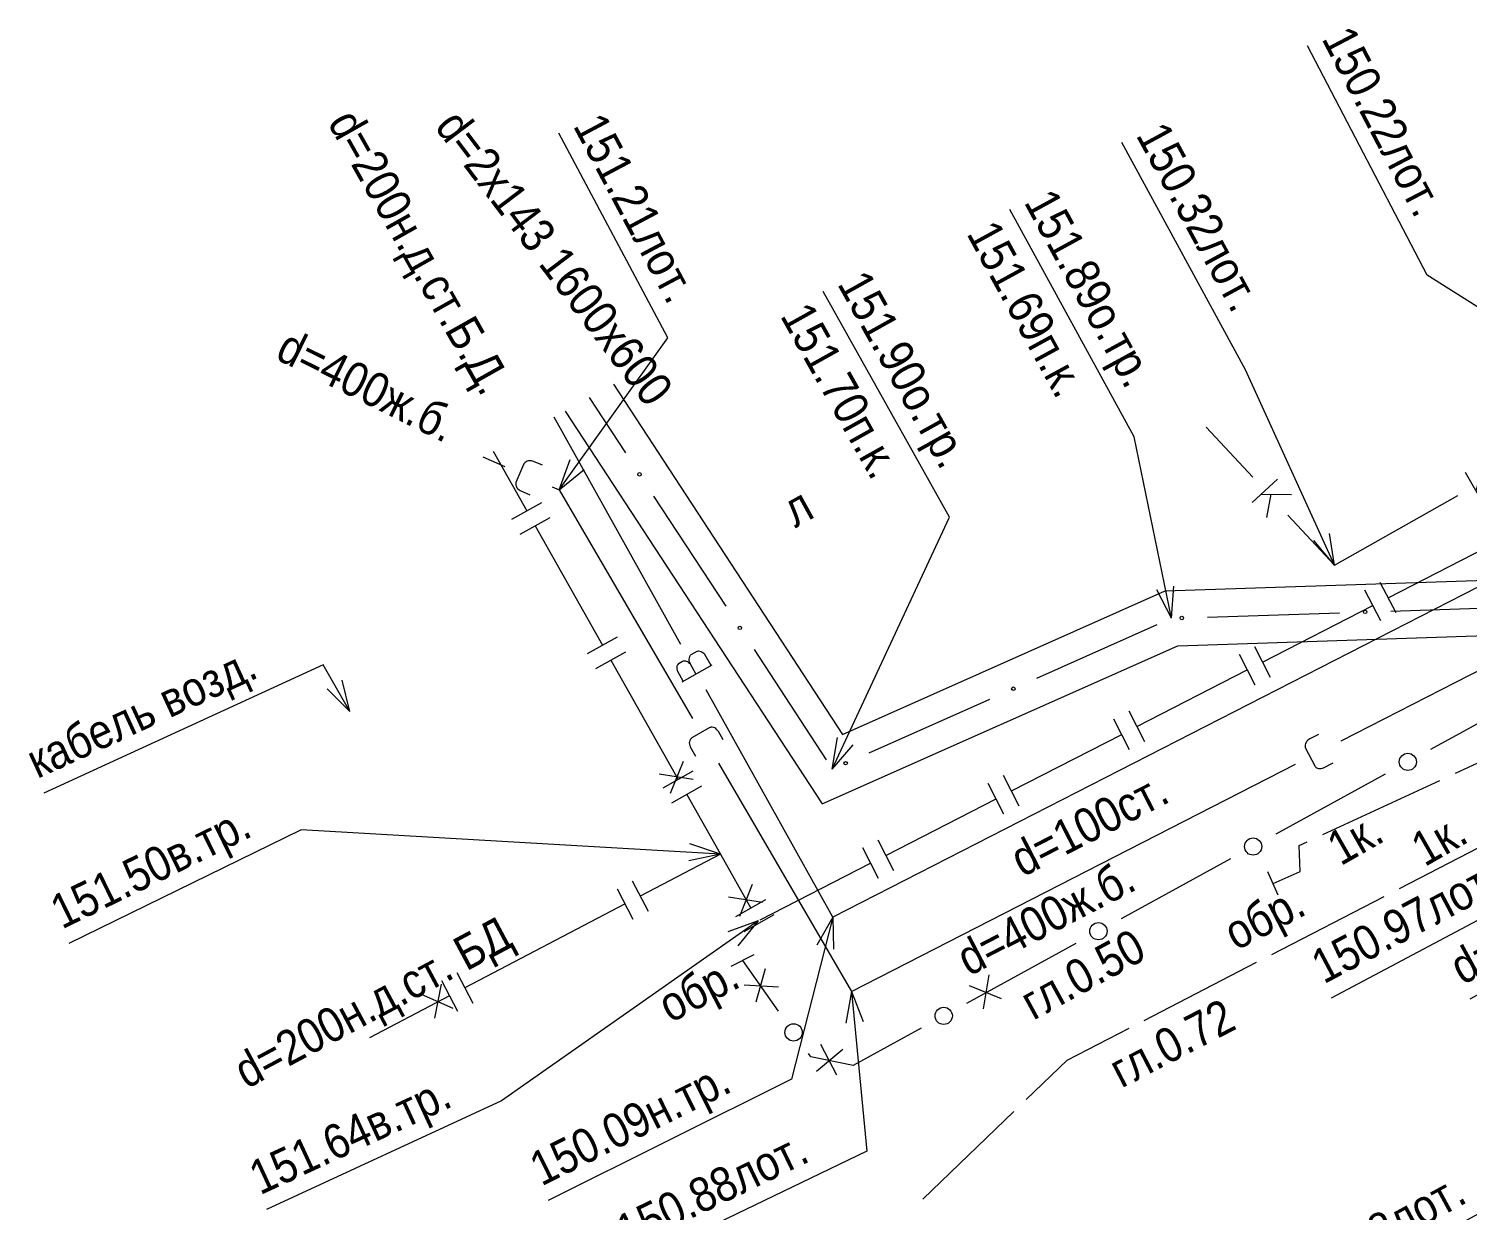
# Model space of a CAD drawing. Header units: metres. Extents: x 369 to 856, y 14070 to 14447.
# Drawn here: x 424.84 to 466.6, y 14320.88 to 14355.18 of the extents above; entities that cross this region are included whole.
import ezdxf
from ezdxf.enums import TextEntityAlignment as Align

# ---------------------------------------------------------------- set-up
doc = ezdxf.new("R2010")
doc.units = ezdxf.units.M
doc.header["$MEASUREMENT"] = 0
for name, color, linetype, lineweight in [('Водопровод', 7, 'Continuous', 25), ('Водосток', 7, 'Continuous', 25), ('Газопровод', 7, 'Continuous', 25), ('Кабели', 7, 'Continuous', 25), ('Кабель электрический', 7, 'Continuous', 25), ('Канализация самотёчная', 7, 'Continuous', 25), ('Подземные коммуникации', 7, 'Continuous', 25), ('Теплосеть', 7, 'Continuous', 25)]:
    doc.layers.add(name, color=color, linetype=linetype, lineweight=lineweight)
doc.styles.add('Style-RUSSIAN_1251', font='RUSSIAN_1251.shx')
doc.styles.add('Style-RUSSIAN_1251 I 0.00000', font='RUSSIAN_1251.shx')

# ---------------------------------------------------------------- blocks, each defined once
blk = doc.blocks.new('OBR_2')
at = {"layer": 'Кабели', "color": 252, "linetype": 'Continuous', "lineweight": 9}
blk.add_line((-0.375, 0), (0.375, 0), dxfattribs=at)
blk = doc.blocks.new('OBR_8')
at = {"layer": 'Кабель электрический', "color": 252, "linetype": 'Continuous', "lineweight": 9}
blk.add_line((-0.375, 0), (0.375, 0), dxfattribs=at)
blk = doc.blocks.new('msdElementTypeLineString_520')
at = {"layer": 'Кабель электрический', "color": 252, "linetype": 'Continuous', "lineweight": 9}
for p, q in [((5.299, 3.205), (8.7, 4.78)), ((1.445, 1.421), (4.846, 2.995))]:
    blk.add_line(p, q, dxfattribs=at)
at = {"layer": 'Кабель электрический', "color": 252, "linetype": 'Continuous', "lineweight": 9, "flags": 128}
blk.add_lwpolyline([(0.001, 0.001), (0.787, 0.347), (0.755, 1.102), (0.991, 1.211)], dxfattribs=at)
blk = doc.blocks.new('msdElementTypeMultiLine_217')
at = {"layer": 'Кабель электрический', "color": 252, "linetype": 'Continuous', "lineweight": 9}
blk.add_blockref('msdElementTypeLineString_520', (0, 0), dxfattribs=at)
blk = doc.blocks.new('msdElementTypeLineString_604')
at = {"layer": 'Канализация самотёчная', "color": 252, "linetype": 'Continuous', "lineweight": 9}
for p, q in [((4.886, 2.763), (8.466, 4.788)), ((0, 0), (3.58, 2.025))]:
    blk.add_line(p, q, dxfattribs=at)
blk = doc.blocks.new('msdElementTypeLineString_605')
at = {"layer": 'Канализация самотёчная', "color": 252, "linetype": 'Continuous', "lineweight": 9}
for p, q in [((4.622, 2.657), (4.831, 3.508)), ((4.308, 3.212), (4.796, 2.35)), ((4.688, 2.927), (5.318, 2.645))]:
    blk.add_line(p, q, dxfattribs=at)
blk = doc.blocks.new('msdElementTypeMultiLine_283')
at = {"layer": 'Канализация самотёчная', "color": 252, "linetype": 'Continuous', "lineweight": 9}
for name, p in [('msdElementTypeLineString_604', (0.506, 0.506)), ('msdElementTypeLineString_605', (0, 0))]:
    blk.add_blockref(name, p, dxfattribs=at)
blk = doc.blocks.new('msdElementTypeLineString_809')
at = {"layer": 'Водосток', "color": 252, "linetype": 'Continuous', "lineweight": 9}
for p, q in [((14.221, 7.284), (27.106, 13.884)), ((0.001, 0), (12.886, 6.6))]:
    blk.add_line(p, q, dxfattribs=at)
blk = doc.blocks.new('msdElementTypeMultiLine_416')
at = {"layer": 'Водосток', "color": 252, "linetype": 'Continuous', "lineweight": 9, "flags": 128}
blk.add_lwpolyline([(14.023, 7.929), (13.776, 7.802), (13.742, 7.782), (13.719, 7.763), (13.687, 7.734), (13.663, 7.7), (13.648, 7.67), (13.639, 7.631), (13.635, 7.593), (13.642, 7.566), (13.65, 7.539), (13.917, 7.019), (13.932, 6.998), (13.948, 6.983), (13.972, 6.967), (13.994, 6.958), (14.025, 6.948), (14.057, 6.941), (14.092, 6.943), (14.14, 6.95), (14.175, 6.963), (14.451, 7.104)], dxfattribs=at)
at = {"layer": 'Водосток', "color": 252, "linetype": 'Continuous', "lineweight": 9}
blk.add_blockref('msdElementTypeLineString_809', (0.467, 0.467), dxfattribs=at)
blk = doc.blocks.new('msdElementTypeLineString_810')
at = {"layer": 'Водосток', "color": 252, "linetype": 'Continuous', "lineweight": 9}
for p, q in [((0.001, 14.569), (3.867, 7.932)), ((4.622, 6.636), (8.488, 0))]:
    blk.add_line(p, q, dxfattribs=at)
blk = doc.blocks.new('msdElementTypeMultiLine_417')
at = {"layer": 'Водосток', "color": 252, "linetype": 'Continuous', "lineweight": 9, "flags": 128}
blk.add_lwpolyline([(5.23, 7.777), (5.09, 8.017), (5.069, 8.049), (5.048, 8.071), (5.017, 8.101), (4.983, 8.124), (4.951, 8.137), (4.913, 8.144), (4.875, 8.146), (4.847, 8.138), (4.821, 8.128), (4.316, 7.833), (4.296, 7.817), (4.282, 7.8), (4.267, 7.776), (4.259, 7.753), (4.251, 7.721), (4.246, 7.689), (4.25, 7.654), (4.259, 7.607), (4.274, 7.573), (4.43, 7.305)], dxfattribs=at)
at = {"layer": 'Водосток', "color": 252, "linetype": 'Continuous', "lineweight": 9}
blk.add_blockref('msdElementTypeLineString_810', (0.467, 0.467), dxfattribs=at)
blk = doc.blocks.new('msdElementTypeLineString_811')
at = {"layer": 'Канализация самотёчная', "color": 252, "linetype": 'Continuous', "lineweight": 9}
for p, q in [((0, 4.015), (1.35, 2.558)), ((2.37, 1.457), (3.72, 0))]:
    blk.add_line(p, q, dxfattribs=at)
blk = doc.blocks.new('msdElementTypeLineString_812')
at = {"layer": 'Канализация самотёчная', "color": 252, "linetype": 'Continuous', "lineweight": 9}
for p, q in [((2.571, 3.005), (1.844, 2.332)), ((2.103, 2.572), (2.979, 2.565)), ((2.381, 2.569), (2.252, 1.892))]:
    blk.add_line(p, q, dxfattribs=at)
blk = doc.blocks.new('msdElementTypeMultiLine_418')
at = {"layer": 'Канализация самотёчная', "color": 252, "linetype": 'Continuous', "lineweight": 9}
for name, p in [('msdElementTypeLineString_811', (0.506, 0.506)), ('msdElementTypeLineString_812', (0, 0))]:
    blk.add_blockref(name, p, dxfattribs=at)
blk = doc.blocks.new('msdElementTypeLineString_878')
at = {"layer": 'Теплосеть', "color": 252, "linetype": 'Continuous', "lineweight": 9}
for p, q in [((0.05, 21.444), (1.097, 19.843)), ((1.918, 18.587), (4.012, 15.385)), ((18.002, 15.071), (21.826, 15.198)), ((23.325, 15.248), (27.149, 15.376)), ((13.045, 13.298), (16.541, 14.852)), ((4.833, 14.13), (6.927, 10.927)), ((8.178, 11.134), (11.674, 12.688))]:
    blk.add_line(p, q, dxfattribs=at)
for centre in [(1.507, 19.215), (17.252, 15.046), (22.575, 15.223), (4.422, 14.757), (12.36, 12.993), (7.493, 10.829)]:
    blk.add_circle(centre, 0.05, dxfattribs=at)
blk = doc.blocks.new('msdElementTypeMultiLine_474')
at = {"layer": 'Теплосеть', "color": 252, "linetype": 'Continuous', "lineweight": 9, "flags": 128}
for points in [[(1.402, 22.006), (8.052, 11.836), (17.422, 16.002), (48.882, 17.051), (60.706, 1.454), (61.217, 0.445)], [(0, 21.226), (7.458, 9.82), (17.788, 14.414), (48.108, 15.425), (59.344, 0.602), (59.649, 0)]]:
    blk.add_lwpolyline(points, dxfattribs=at)
at = {"layer": 'Теплосеть', "color": 252, "linetype": 'Continuous', "lineweight": 9}
blk.add_blockref('msdElementTypeLineString_878', (0.651, 0.172), dxfattribs=at)
blk = doc.blocks.new('msdElementTypeLineString_973')
at = {"layer": 'Кабель электрический', "color": 252, "linetype": 'Continuous', "lineweight": 9}
for p, q in [((25.908, 14.438), (29.166, 16.124)), ((22.205, 12.522), (25.464, 14.208)), ((18.503, 10.607), (21.761, 12.293)), ((12.07, 5.418), (14.715, 7.96))]:
    blk.add_line(p, q, dxfattribs=at)
at = {"layer": 'Кабель электрический', "color": 252, "linetype": 'Continuous', "lineweight": 9, "flags": 128}
blk.add_lwpolyline([(15.076, 8.307), (16.263, 9.448), (18.059, 10.377)], dxfattribs=at)
blk = doc.blocks.new('msdElementTypeMultiLine_552')
at = {"layer": 'Кабель электрический', "color": 252, "linetype": 'Continuous', "lineweight": 9}
blk.add_blockref('msdElementTypeLineString_973', (0, 0), dxfattribs=at)
blk = doc.blocks.new('msdElementTypeLineString_1034')
at = {"layer": 'Водопровод', "color": 252, "linetype": 'Continuous', "lineweight": 9}
for p, q in [((3.679, 34.942), (0.001, 41.545)), ((26.813, 36.608), (8.087, 27.029)), ((8.087, 27.029), (4.409, 33.632))]:
    blk.add_line(p, q, dxfattribs=at)
blk = doc.blocks.new('msdElementTypeLineString_1035')
at = {"layer": 'Водопровод', "color": 252, "linetype": 'Continuous', "lineweight": 9}
for p, q in [((5.054, 34.833), (4.877, 35.149)), ((4.211, 34.363), (5.082, 34.849)), ((4.616, 34.589), (4.46, 34.87))]:
    blk.add_line(p, q, dxfattribs=at)
at = {"layer": 'Водопровод', "color": 252, "linetype": 'Continuous', "lineweight": 9, "flags": 128}
blk.add_lwpolyline([(4.243, 34.381), (4.088, 34.66), (4.078, 34.688), (4.07, 34.741), (4.071, 34.796), (4.075, 34.819), (4.084, 34.843), (4.098, 34.868), (4.117, 34.894), (4.128, 34.905), (4.23, 34.961), (4.252, 34.967), (4.284, 34.97), (4.31, 34.967), (4.336, 34.962), (4.367, 34.948), (4.401, 34.926), (4.428, 34.905), (4.46, 34.87), (4.444, 34.905), (4.431, 34.936), (4.421, 34.986), (4.421, 35.02), (4.424, 35.054), (4.437, 35.095), (4.458, 35.131), (4.481, 35.154), (4.647, 35.247), (4.665, 35.253), (4.694, 35.256), (4.73, 35.252), (4.77, 35.238), (4.8, 35.223), (4.84, 35.192), (4.862, 35.172), (4.877, 35.149)], dxfattribs=at)
blk = doc.blocks.new('msdElementTypeMultiLine_593')
at = {"layer": 'Водопровод', "color": 252, "linetype": 'Continuous', "lineweight": 9}
for name, p in [('msdElementTypeLineString_1034', (0.5, 0.5)), ('msdElementTypeLineString_1035', (0, 0))]:
    blk.add_blockref(name, p, dxfattribs=at)
blk = doc.blocks.new('msdElementTypeLineString_1042')
at = {"layer": 'Водосток', "color": 252, "linetype": 'Continuous', "lineweight": 9}
for p, q in [((0, 0.954), (0.644, 0.678)), ((2.022, 0.086), (2.221, 0.001))]:
    blk.add_line(p, q, dxfattribs=at)
blk = doc.blocks.new('msdElementTypeMultiLine_597')
at = {"layer": 'Водосток', "color": 252, "linetype": 'Continuous', "lineweight": 9, "flags": 128}
blk.add_lwpolyline([(2.202, 1.178), (1.947, 1.288), (1.91, 1.301), (1.88, 1.307), (1.837, 1.312), (1.796, 1.31), (1.763, 1.302), (1.728, 1.284), (1.696, 1.263), (1.679, 1.24), (1.664, 1.217), (1.433, 0.679), (1.428, 0.654), (1.426, 0.633), (1.428, 0.604), (1.436, 0.581), (1.448, 0.551), (1.463, 0.522), (1.487, 0.496), (1.523, 0.464), (1.555, 0.445), (1.839, 0.323)], dxfattribs=at)
at = {"layer": 'Водосток', "color": 252, "linetype": 'Continuous', "lineweight": 9}
blk.add_blockref('msdElementTypeLineString_1042', (0.467, 0.467), dxfattribs=at)
blk = doc.blocks.new('msdElementTypeLineString_1060')
at = {"layer": 'Газопровод', "color": 252, "linetype": 'Continuous', "lineweight": 9}
for p, q in [((2.311, 0.978), (2.5, 1.96)), ((2.842, 1.258), (1.924, 1.657))]:
    blk.add_line(p, q, dxfattribs=at)
blk = doc.blocks.new('msdElementTypeLineString_1061')
at = {"layer": 'Газопровод', "color": 252, "linetype": 'Continuous', "lineweight": 9}
for p, q in [((10.693, 5.829), (8.366, 4.613)), ((8.135, 5.056), (8.598, 4.17)), ((7.692, 4.824), (8.155, 3.938)), ((7.923, 4.381), (3.27, 1.948)), ((2.596, 2.16), (3.059, 1.274)), ((3.039, 2.391), (3.502, 1.505)), ((2.827, 1.717), (0.501, 0.5))]:
    blk.add_line(p, q, dxfattribs=at)
blk = doc.blocks.new('msdElementTypeMultiLine_610')
at = {"layer": 'Газопровод', "color": 252, "linetype": 'Continuous', "lineweight": 9}
for name, p in [('msdElementTypeLineString_1061', (0, 0)), ('msdElementTypeLineString_1060', (0.093, 0.093))]:
    blk.add_blockref(name, p, dxfattribs=at)
blk = doc.blocks.new('msdElementTypeLineString_1062')
at = {"layer": 'Газопровод', "color": 252, "linetype": 'Continuous', "lineweight": 9}
for p, q in [((5.921, 3.093), (5.551, 2.164)), ((6.217, 2.572), (5.23, 2.729))]:
    blk.add_line(p, q, dxfattribs=at)
blk = doc.blocks.new('msdElementTypeLineString_1063')
at = {"layer": 'Газопровод', "color": 252, "linetype": 'Continuous', "lineweight": 9}
for p, q in [((0.5, 12.199), (1.477, 10.467)), ((1.042, 10.221), (1.913, 10.713)), ((1.288, 9.786), (2.158, 10.277)), ((1.723, 10.032), (3.677, 6.567)), ((3.242, 6.322), (4.113, 6.813)), ((3.487, 5.886), (4.358, 6.378)), ((3.923, 6.132), (5.877, 2.668)), ((5.442, 2.422), (6.312, 2.914)), ((5.687, 1.987), (6.558, 2.478)), ((6.123, 2.232), (7.1, 0.5))]:
    blk.add_line(p, q, dxfattribs=at)
blk = doc.blocks.new('msdElementTypeMultiLine_611')
at = {"layer": 'Газопровод', "color": 252, "linetype": 'Continuous', "lineweight": 9}
for name, p in [('msdElementTypeLineString_1063', (0, 0)), ('msdElementTypeLineString_1062', (0.093, 0.093))]:
    blk.add_blockref(name, p, dxfattribs=at)
blk = doc.blocks.new('msdElementTypeLineString_1064')
at = {"layer": 'Газопровод', "color": 252, "linetype": 'Continuous', "lineweight": 9}
for p, q in [((1.334, 4.803), (0.964, 3.873)), ((1.63, 4.281), (0.643, 4.438))]:
    blk.add_line(p, q, dxfattribs=at)
blk = doc.blocks.new('msdElementTypeLineString_1065')
at = {"layer": 'Газопровод', "color": 252, "linetype": 'Continuous', "lineweight": 9}
for p, q in [((19.886, 13.221), (23.087, 14.864)), ((19.67, 12.548), (19.213, 13.438)), ((20.115, 12.777), (19.658, 13.666)), ((16.241, 11.351), (19.442, 12.993)), ((16.469, 10.906), (16.013, 11.796)), ((16.024, 10.678), (15.568, 11.568)), ((12.595, 9.48), (15.796, 11.123)), ((12.379, 8.807), (11.922, 9.697)), ((12.824, 9.036), (12.367, 9.925)), ((8.95, 7.61), (12.15, 9.252)), ((9.178, 7.165), (8.721, 8.055)), ((8.733, 6.937), (8.277, 7.827)), ((5.304, 5.739), (8.505, 7.382)), ((5.088, 5.066), (4.631, 5.956)), ((5.532, 5.295), (5.076, 6.184)), ((0.501, 5.776), (1.385, 4.21)), ((1.659, 3.869), (4.859, 5.511)), ((0.949, 3.964), (1.82, 4.455)), ((1.195, 3.529), (2.066, 4.02))]:
    blk.add_line(p, q, dxfattribs=at)
blk = doc.blocks.new('msdElementTypeMultiLine_612')
at = {"layer": 'Газопровод', "color": 252, "linetype": 'Continuous', "lineweight": 9}
for name, p in [('msdElementTypeLineString_1065', (0, 0)), ('msdElementTypeLineString_1064', (0.093, 0.093))]:
    blk.add_blockref(name, p, dxfattribs=at)
blk = doc.blocks.new('msdElementTypeLineString_1066')
at = {"layer": 'Кабели', "color": 252, "linetype": 'Continuous', "lineweight": 9}
for p, q in [((23.394, 26.854), (20.219, 25.116)), ((18.903, 24.396), (15.727, 22.658)), ((14.412, 21.938), (11.236, 20.2)), ((32.207, 16.535), (30.437, 19.692)), ((9.92, 19.48), (6.745, 17.742)), ((1.295, 17.515), (0.25, 18.992)), ((34.71, 12.069), (32.94, 15.226)), ((37.214, 7.603), (35.444, 10.761)), ((39.718, 3.137), (37.947, 6.295)), ((41.336, 0.25), (40.451, 1.829))]:
    blk.add_line(p, q, dxfattribs=at)
at = {"layer": 'Кабели', "color": 252, "linetype": 'Continuous', "lineweight": 9, "flags": 128}
for points in [[(27.117, 25.419), (25.925, 27.452), (24.888, 27.672), (24.71, 27.574)], [(29.703, 21.001), (29.654, 21.089), (27.875, 24.125)], [(5.429, 17.022), (3.456, 15.942), (2.23, 16.193), (2.161, 16.29)]]:
    blk.add_lwpolyline(points, dxfattribs=at)
at = {"layer": 'Кабели', "color": 252, "linetype": 'Continuous', "lineweight": 9}
for centre in [(24.052, 27.214), (19.561, 24.756), (27.496, 24.772), (15.07, 22.298), (30.07, 20.347), (10.578, 19.84), (6.087, 17.382), (1.728, 16.902), (32.574, 15.881), (35.077, 11.415), (37.581, 6.949), (40.084, 2.483)]:
    blk.add_circle(centre, 0.25, dxfattribs=at)
blk = doc.blocks.new('msdElementTypeLineString_1067')
at = {"layer": 'Кабели', "color": 252, "linetype": 'Continuous', "lineweight": 9}
for p, q in [((25.174, 27.417), (25.945, 28.054)), ((25.761, 27.294), (25.308, 28.187)), ((26.702, 25.812), (27.056, 26.747)), ((26.397, 26.328), (27.387, 26.188)), ((0.798, 17.949), (1.071, 18.911)), ((0.45, 18.437), (1.448, 18.382)), ((7.921, 18.03), (6.996, 18.412)), ((7.395, 17.74), (7.565, 18.726)), ((31.742, 17.036), (32.114, 17.965)), ((31.447, 17.559), (32.434, 17.399)), ((2.549, 15.933), (3.316, 16.575)), ((3.137, 15.814), (2.679, 16.704))]:
    blk.add_line(p, q, dxfattribs=at)
blk = doc.blocks.new('msdElementTypeMultiLine_613')
at = {"layer": 'Кабели', "color": 252, "linetype": 'Continuous', "lineweight": 9}
for name, p in [('msdElementTypeLineString_1067', (0, 0)), ('msdElementTypeLineString_1066', (0.157, 0.157))]:
    blk.add_blockref(name, p, dxfattribs=at)
blk = doc.blocks.new('DIMTXT_12')
at = {"layer": 'Водопровод', "color": 252, "linetype": 'Continuous', "lineweight": 9}
for q in [(-0.464, -0.811), (0.021, -0.934)]:
    blk.add_line((0, 0), q, dxfattribs=at)
at = {"layer": 'Водопровод', "color": 252, "linetype": 'Continuous', "lineweight": 9, "flags": 128}
blk.add_lwpolyline([(0, 0), (-1.194, -4.707), (-8.259, -8.226)], dxfattribs=at)
at = {"layer": 'Водопровод', "color": 252, "linetype": 'Continuous', "lineweight": 9, "style": 'Style-RUSSIAN_1251', "width": 0.9}
blk.add_text('150.09н.тр.', height=1, rotation=26.4762, dxfattribs=at).set_placement((-8.905, -6.928), align=Align.TOP_LEFT)
blk = doc.blocks.new('DIMTXT_13')
at = {"layer": 'Газопровод', "color": 252, "linetype": 'Continuous', "lineweight": 9}
for q in [(-0.913, -0.197), (-0.884, 0.302)]:
    blk.add_line((0, 0), q, dxfattribs=at)
at = {"layer": 'Газопровод', "color": 252, "linetype": 'Continuous', "lineweight": 9, "flags": 128}
blk.add_lwpolyline([(0, 0), (-12.175, 0.709), (-18.919, -2.597)], dxfattribs=at)
at = {"layer": 'Газопровод', "color": 252, "linetype": 'Continuous', "lineweight": 9, "style": 'Style-RUSSIAN_1251', "width": 0.9}
blk.add_text('151.50в.тр.', height=1, rotation=26.1171, dxfattribs=at).set_placement((-19.558, -1.295), align=Align.TOP_LEFT)
blk = doc.blocks.new('DIMTXT_14')
at = {"layer": 'Газопровод', "color": 252, "linetype": 'Continuous', "lineweight": 9}
for q in [(-0.88, -0.312), (-0.593, -0.722)]:
    blk.add_line((0, 0), q, dxfattribs=at)
at = {"layer": 'Газопровод', "color": 252, "linetype": 'Continuous', "lineweight": 9, "flags": 128}
blk.add_lwpolyline([(0, 0), (-7.446, -5.224), (-14.271, -8.376)], dxfattribs=at)
at = {"layer": 'Газопровод', "color": 252, "linetype": 'Continuous', "lineweight": 9, "style": 'Style-RUSSIAN_1251', "width": 0.9}
blk.add_text('151.64в.тр.', height=1, rotation=24.7899, dxfattribs=at).set_placement((-14.879, -7.06), align=Align.TOP_LEFT)
blk = doc.blocks.new('DIMTXT_16')
at = {"layer": 'Водосток', "color": 252, "linetype": 'Continuous', "lineweight": 9}
for q in [(-0.045, -0.933), (0.443, -0.822)]:
    blk.add_line((0, 0), q, dxfattribs=at)
at = {"layer": 'Водосток', "color": 252, "linetype": 'Continuous', "lineweight": 9, "flags": 128}
blk.add_lwpolyline([(0, 0), (1.331, -5.863), (-5.276, -9.363)], dxfattribs=at)
at = {"layer": 'Водосток', "color": 252, "linetype": 'Continuous', "lineweight": 9, "style": 'Style-RUSSIAN_1251', "width": 0.9}
blk.add_text('150.97лот.', height=1, rotation=27.9134, dxfattribs=at).set_placement((-5.955, -8.082), align=Align.TOP_LEFT)
blk = doc.blocks.new('DIMTXT_19')
at = {"layer": 'Теплосеть', "color": 252, "linetype": 'Continuous', "lineweight": 9}
for q in [(0.153, 0.921), (0.606, 0.711)]:
    blk.add_line((0, 0), q, dxfattribs=at)
at = {"layer": 'Теплосеть', "color": 252, "linetype": 'Continuous', "lineweight": 9, "flags": 128}
blk.add_lwpolyline([(0, 0), (3.403, 7.316), (-0.261, 13.871)], dxfattribs=at)
at = {"layer": 'Теплосеть', "color": 252, "linetype": 'Continuous', "lineweight": 9, "style": 'Style-RUSSIAN_1251', "width": 0.9}
for s, p in [('151.90о.тр.', (1.004, 14.579)), ('151.70п.к.', (-0.654, 13.652))]:
    blk.add_text(s, height=1, rotation=299.205, dxfattribs=at).set_placement(p, align=Align.TOP_LEFT)
blk = doc.blocks.new('DIMTXT_20')
at = {"layer": 'Теплосеть', "color": 252, "linetype": 'Continuous', "lineweight": 9}
for q in [(0.063, 0.932), (-0.427, 0.831)]:
    blk.add_line((0, 0), q, dxfattribs=at)
at = {"layer": 'Теплосеть', "color": 252, "linetype": 'Continuous', "lineweight": 9, "flags": 128}
blk.add_lwpolyline([(0, 0), (-1.088, 5.272), (-4.695, 11.867)], dxfattribs=at)
at = {"layer": 'Теплосеть', "color": 252, "linetype": 'Continuous', "lineweight": 9, "style": 'Style-RUSSIAN_1251', "width": 0.9}
for s, p in [('151.89о.тр.', (-3.422, 12.563)), ('151.69п.к.', (-5.089, 11.651))]:
    blk.add_text(s, height=1, rotation=298.6761, dxfattribs=at).set_placement(p, align=Align.TOP_LEFT)
blk = doc.blocks.new('DIMTXT_336')
at = {"layer": 'Водосток', "color": 252, "linetype": 'Continuous', "lineweight": 9}
for q in [(-0.193, -0.914), (0.306, -0.883)]:
    blk.add_line((0, 0), q, dxfattribs=at)
at = {"layer": 'Водосток', "color": 252, "linetype": 'Continuous', "lineweight": 9, "flags": 128}
blk.add_lwpolyline([(0, 0), (0.545, -8.656), (-5.363, -11.866)], dxfattribs=at)
at = {"layer": 'Водосток', "color": 252, "linetype": 'Continuous', "lineweight": 9, "style": 'Style-RUSSIAN_1251', "width": 0.9}
blk.add_text('d=300ж.б.', height=1, rotation=28.5172, dxfattribs=at).set_placement((-6.055, -10.592), align=Align.TOP_LEFT)
blk = doc.blocks.new('DIMTXT_346')
at = {"layer": 'Канализация самотёчная', "color": 252, "linetype": 'Continuous', "lineweight": 9}
for q in [(-0.628, 0.692), (-0.895, 0.269)]:
    blk.add_line((0, 0), q, dxfattribs=at)
at = {"layer": 'Канализация самотёчная', "color": 252, "linetype": 'Continuous', "lineweight": 9, "flags": 128}
blk.add_lwpolyline([(0, 0), (-5.769, 3.639), (-9.249, 10.296)], dxfattribs=at)
at = {"layer": 'Канализация самотёчная', "color": 252, "linetype": 'Continuous', "lineweight": 9, "style": 'Style-RUSSIAN_1251', "width": 0.9}
blk.add_text('150.22лот.', height=1, rotation=297.6026, dxfattribs=at).set_placement((-7.964, 10.968), align=Align.TOP_LEFT)
blk = doc.blocks.new('DIMTXT_364')
at = {"layer": 'Канализация самотёчная', "color": 252, "linetype": 'Continuous', "lineweight": 9}
for q in [(-0.52, 0.776), (-0.846, 0.397)]:
    blk.add_line((0, 0), q, dxfattribs=at)
at = {"layer": 'Канализация самотёчная', "color": 252, "linetype": 'Continuous', "lineweight": 9, "flags": 128}
blk.add_lwpolyline([(0, 0), (-7.753, 6.658), (-14.36, 3.053)], dxfattribs=at)
at = {"layer": 'Канализация самотёчная', "color": 252, "linetype": 'Continuous', "lineweight": 9, "style": 'Style-RUSSIAN_1251', "width": 0.9}
blk.add_text('147.68лот.', height=1, rotation=28.6199, dxfattribs=at).set_placement((-15.054, 4.325), align=Align.TOP_LEFT)
blk = doc.blocks.new('DIMTXT_417')
at = {"layer": 'Водосток', "color": 252, "linetype": 'Continuous', "lineweight": 9}
for q in [(-0.162, -0.92), (0.336, -0.872)]:
    blk.add_line((0, 0), q, dxfattribs=at)
at = {"layer": 'Водосток', "color": 252, "linetype": 'Continuous', "lineweight": 9, "flags": 128}
blk.add_lwpolyline([(0, 0), (0.449, -4.63), (-6.315, -7.897)], dxfattribs=at)
at = {"layer": 'Водосток', "color": 252, "linetype": 'Continuous', "lineweight": 9, "style": 'Style-RUSSIAN_1251', "width": 0.9}
blk.add_text('150.88лот.', height=1, rotation=25.7846, dxfattribs=at).set_placement((-6.946, -6.592), align=Align.TOP_LEFT)
blk = doc.blocks.new('DIMTXT_418')
at = {"layer": 'Водосток', "color": 252, "linetype": 'Continuous', "lineweight": 9}
for q in [(0.321, 0.877), (0.728, 0.586)]:
    blk.add_line((0, 0), q, dxfattribs=at)
at = {"layer": 'Водосток', "color": 252, "linetype": 'Continuous', "lineweight": 9, "flags": 128}
blk.add_lwpolyline([(0, 0), (3.159, 4.407), (-0.008, 10.357)], dxfattribs=at)
at = {"layer": 'Водосток', "color": 252, "linetype": 'Continuous', "lineweight": 9, "style": 'Style-RUSSIAN_1251', "width": 0.9}
blk.add_text('151.21лот.', height=1, rotation=298.0272, dxfattribs=at).set_placement((1.272, 11.038), align=Align.TOP_LEFT)
blk = doc.blocks.new('DIMTXT_419')
at = {"layer": 'Канализация самотёчная', "color": 252, "linetype": 'Continuous', "lineweight": 9}
for q in [(-0.145, 0.923), (-0.6, 0.716)]:
    blk.add_line((0, 0), q, dxfattribs=at)
at = {"layer": 'Канализация самотёчная', "color": 252, "linetype": 'Continuous', "lineweight": 9, "flags": 128}
blk.add_lwpolyline([(0, 0), (-2.583, 5.674), (-6.17, 12.274)], dxfattribs=at)
at = {"layer": 'Канализация самотёчная', "color": 252, "linetype": 'Continuous', "lineweight": 9, "style": 'Style-RUSSIAN_1251', "width": 0.9}
blk.add_text('150.32лот.', height=1, rotation=298.5269, dxfattribs=at).set_placement((-4.896, 12.967), align=Align.TOP_LEFT)
blk = doc.blocks.new('msdElementTypeTextNode_62')
at = {"layer": 'Теплосеть', "color": 252, "linetype": 'Continuous', "lineweight": 9, "style": 'Style-RUSSIAN_1251', "width": 0.899998}
blk.add_text('d=2x143 1600x600', height=1, rotation=307.1641, dxfattribs=at).set_placement((0, 0))
blk = doc.blocks.new('msdElementTypeTextNode_63')
at = {"layer": 'Водосток', "color": 252, "linetype": 'Continuous', "lineweight": 9, "style": 'Style-RUSSIAN_1251', "width": 0.899998}
blk.add_text('d=400ж.б.', height=1, rotation=27.4086, dxfattribs=at).set_placement((0, 0))
blk = doc.blocks.new('DIMTXT_566')
at = {"layer": 'Кабель электрический', "color": 252, "linetype": 'Continuous', "lineweight": 9}
for q in [(-0.228, 0.906), (-0.663, 0.658)]:
    blk.add_line((0, 0), q, dxfattribs=at)
at = {"layer": 'Кабель электрический', "color": 252, "linetype": 'Continuous', "lineweight": 9, "flags": 128}
blk.add_lwpolyline([(0, 0), (-0.772, 1.354), (-8.888, -2.373)], dxfattribs=at)
at = {"layer": 'Кабель электрический', "color": 252, "linetype": 'Continuous', "lineweight": 9, "style": 'Style-RUSSIAN_1251', "width": 0.9}
blk.add_text('кабель возд.', height=1, rotation=24.6607, dxfattribs=at).set_placement((-9.493, -1.055), align=Align.TOP_LEFT)

msp = doc.modelspace()

# ---------------------------------------------------------------- block references
at = {"layer": 'Водопровод', "color": 252, "linetype": 'Continuous', "lineweight": 9}
for name, p in [('msdElementTypeMultiLine_593', (439.597, 14301.856)), ('DIMTXT_12', (448.184, 14329.385))]:
    msp.add_blockref(name, p, dxfattribs=at)
at = {"layer": 'Водосток', "color": 252, "linetype": 'Continuous', "lineweight": 9}
for name, p in [('DIMTXT_418', (440.242, 14341.792)), ('msdElementTypeMultiLine_597', (437.554, 14341.324)), ('msdElementTypeMultiLine_417', (439.774, 14326.756)), ('msdElementTypeMultiLine_416', (448.261, 14326.756)), ('DIMTXT_336', (472.047, 14338.871)), ('DIMTXT_16', (467.927, 14336.396)), ('msdElementTypeTextNode_63', (452.137, 14327.656)), ('DIMTXT_417', (448.729, 14327.223))]:
    msp.add_blockref(name, p, dxfattribs=at)
at = {"layer": 'Газопровод', "color": 252, "linetype": 'Continuous', "lineweight": 9}
for name, p in [('msdElementTypeMultiLine_612', (444.422, 14325.438)), ('msdElementTypeMultiLine_611', (437.823, 14330.714)), ('DIMTXT_13', (444.923, 14331.214)), ('msdElementTypeMultiLine_610', (434.23, 14325.385)), ('DIMTXT_14', (446.017, 14329.274))]:
    msp.add_blockref(name, p, dxfattribs=at)
at = {"layer": 'Кабели', "color": 252, "linetype": 'Continuous', "lineweight": 9}
msp.add_blockref('msdElementTypeMultiLine_613', (445.162, 14308.979), dxfattribs=at)
at = {"layer": 'Кабели', "color": 252, "linetype": 'Continuous', "lineweight": 9, "rotation": 26.85140290313091}
msp.add_blockref('OBR_2', (445.569, 14328.128), dxfattribs=at)
at = {"layer": 'Кабель электрический', "color": 252, "linetype": 'Continuous', "lineweight": 9}
for name, p in [('msdElementTypeMultiLine_217', (460.967, 14330.36)), ('msdElementTypeMultiLine_552', (438.727, 14315.78)), ('DIMTXT_566', (434.166, 14335.357))]:
    msp.add_blockref(name, p, dxfattribs=at)
at = {"layer": 'Кабель электрический', "color": 252, "linetype": 'Continuous', "lineweight": 9, "rotation": 113.7638395155679}
msp.add_blockref('OBR_8', (460.968, 14330.361), dxfattribs=at)
at = {"layer": 'Канализация самотёчная', "color": 252, "linetype": 'Continuous', "lineweight": 9}
for name, p in [('DIMTXT_346', (471.213, 14344.387)), ('DIMTXT_419', (462.747, 14339.599)), ('msdElementTypeMultiLine_283', (462.241, 14339.093)), ('msdElementTypeMultiLine_418', (458.521, 14339.093)), ('DIMTXT_364', (476.014, 14314.835))]:
    msp.add_blockref(name, p, dxfattribs=at)
at = {"layer": 'Теплосеть', "color": 252, "linetype": 'Continuous', "lineweight": 9}
for name, p in [('msdElementTypeTextNode_62', (436.604, 14352.325)), ('DIMTXT_20', (458.02, 14338.06)), ('DIMTXT_19', (448.17, 14333.68)), ('msdElementTypeMultiLine_474', (440.415, 14322.852))]:
    msp.add_blockref(name, p, dxfattribs=at)

# ---------------------------------------------------------------- texts
at = {"layer": 'Водопровод', "color": 252, "linetype": 'Continuous', "lineweight": 9, "style": 'Style-RUSSIAN_1251', "width": 0.9}
msp.add_text('d=100ст.', height=1, rotation=27.092, dxfattribs=at).set_placement((453.692, 14330.536))
at = {"layer": 'Водосток', "color": 252, "linetype": 'Continuous', "lineweight": 9, "style": 'Style-RUSSIAN_1251', "width": 0.899998}
msp.add_text('d=400ж.б.', height=1, rotation=333.5544, dxfattribs=at).set_placement((431.963, 14345.61))
at = {"layer": 'Газопровод', "color": 252, "linetype": 'Continuous', "lineweight": 9, "style": 'Style-RUSSIAN_1251', "width": 0.9}
msp.add_text('d=200н.д.ст.Б.Д.', height=1, rotation=299.4286, dxfattribs=at).set_placement((433.504, 14352.452))
at = {"layer": 'Газопровод', "color": 252, "linetype": 'Continuous', "lineweight": 9, "style": 'Style-RUSSIAN_1251 I 0.00000', "width": 0.9}
msp.add_text('d=200н.д.ст. БД', height=1, rotation=28.1901, dxfattribs=at).set_placement((430.694, 14325.266), align=Align.TOP_LEFT)
at = {"layer": 'Кабели', "color": 252, "linetype": 'Continuous', "lineweight": 9, "style": 'Style-RUSSIAN_1251 I 0.00000', "width": 0.9}
msp.add_text('гл.0.50', height=1, rotation=28.6915, dxfattribs=at).set_placement((454.003, 14326.375))
at = {"layer": 'Кабель электрический', "color": 252, "linetype": 'Continuous', "lineweight": 9, "width": 0.9}
for s, rotation, style, p in [('1к.', 29.7604, 'Style-RUSSIAN_1251', (462.929, 14330.858)), ('1к.', 29.7604, 'Style-RUSSIAN_1251', (465.368, 14330.833)), ('обр.', 27.3568, 'Style-RUSSIAN_1251 I 0.00000', (459.89, 14328.399)), ('обр.', 27.3568, 'Style-RUSSIAN_1251 I 0.00000', (443.466, 14326.298)), ('гл.0.72', 27.3568, 'Style-RUSSIAN_1251 I 0.00000', (456.563, 14324.407))]:
    msp.add_text(s, height=1, rotation=rotation, dxfattribs=dict(at, style=style)).set_placement(p)
at = {"layer": 'Подземные коммуникации', "color": 252, "linetype": 'Continuous', "lineweight": 9, "style": 'Style-RUSSIAN_1251 I 0.00000', "width": 0.9}
msp.add_text('л', height=1, rotation=28.9297, dxfattribs=at).set_placement((446.852, 14341.116), align=Align.MIDDLE_LEFT)

doc.saveas('drawing.dxf')
